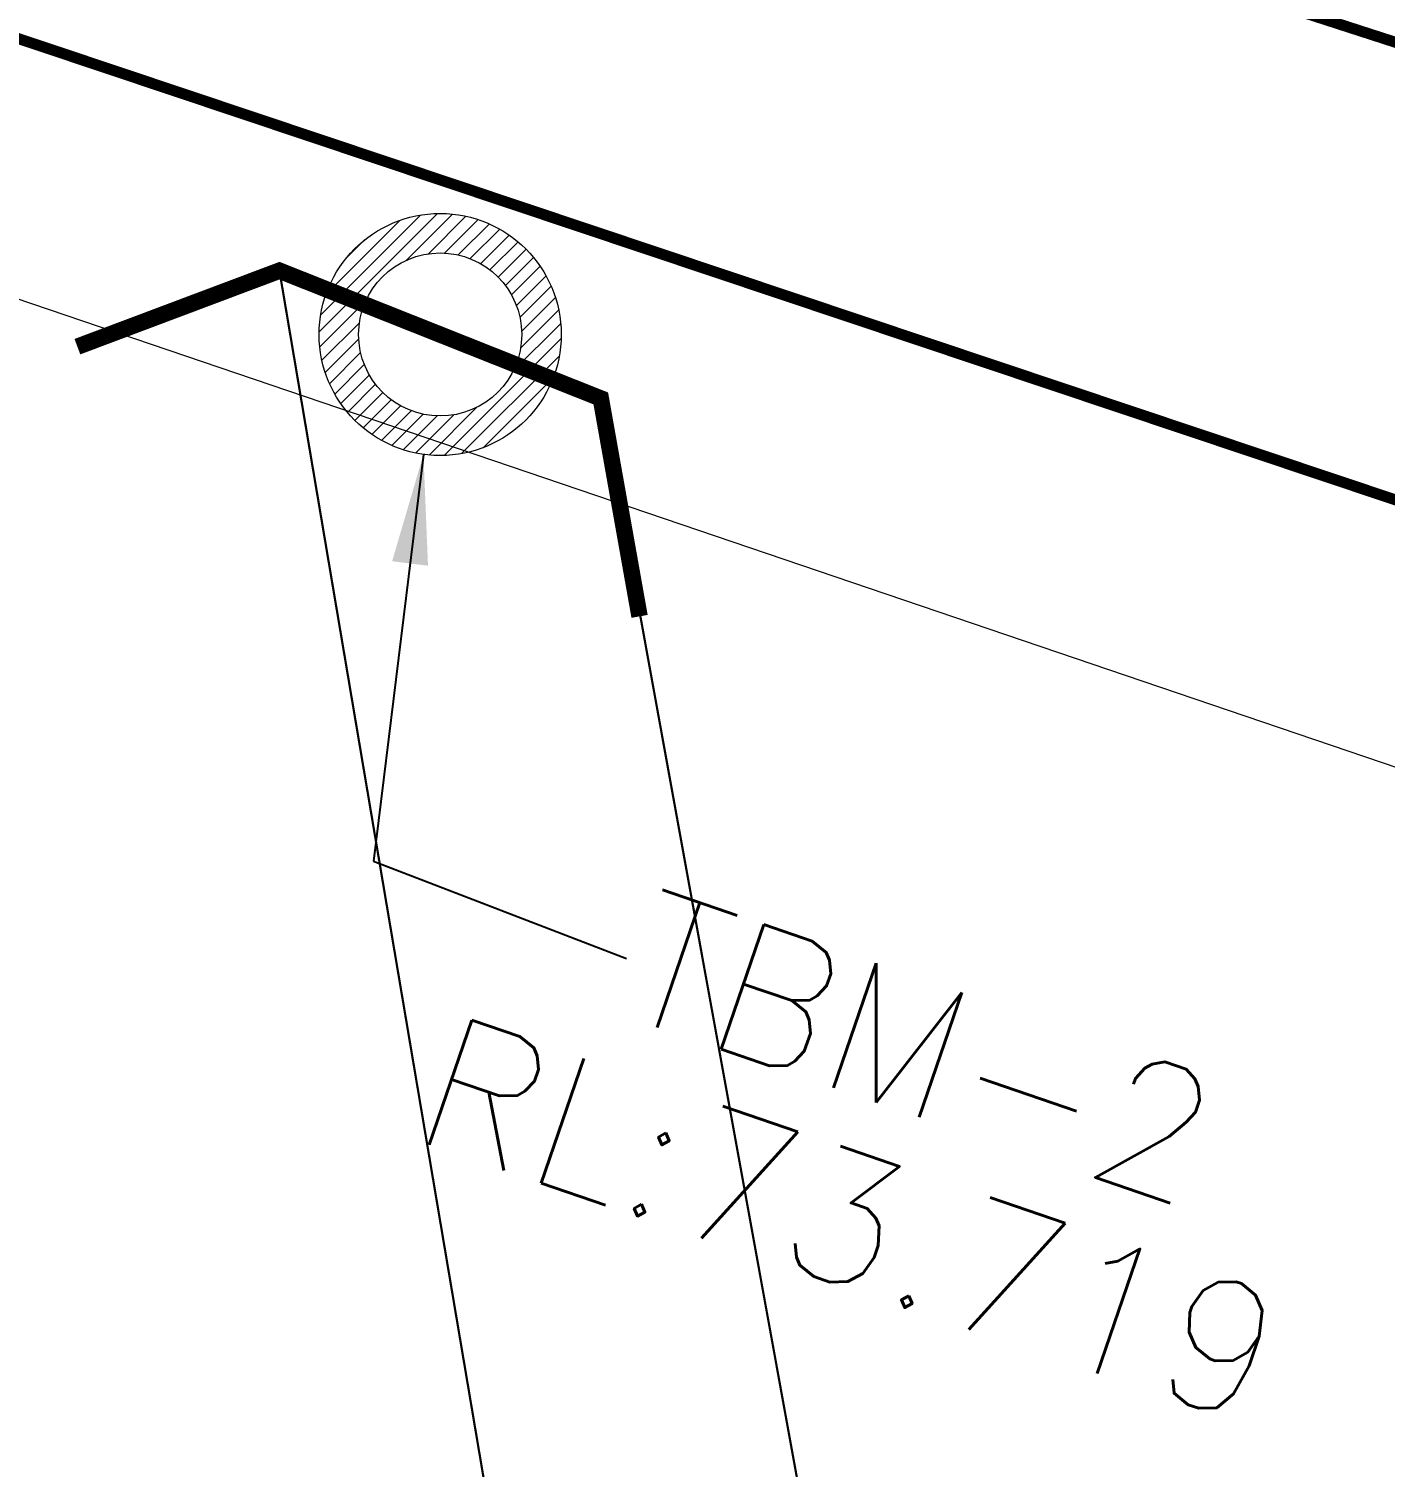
# Model space of a CAD drawing. Header units: inches. Extents: x 350994 to 353538, y 1581369 to 1583842.
# Drawn here: x 351341.52 to 351353.87, y 1583207.79 to 1583220.89 of the extents above; entities that cross this region are included whole.
import ezdxf
from ezdxf.enums import TextEntityAlignment as Align

# ---------------------------------------------------------------- set-up
doc = ezdxf.new("R2010")
doc.units = ezdxf.units.IN
doc.header["$MEASUREMENT"] = 0
doc.linetypes.add('1', pattern=[0])
doc.linetypes.add('DASHDOTX2', pattern=[2, 1, -0.5, 0, -0.5])
for name, color, linetype in [('BULDING', 5, '1'), ('CULVERT', 255, '1'), ('EP TF', 5, 'Continuous'), ("ROAD'S", 1, '1')]:
    doc.layers.add(name, color=color, linetype=linetype)
doc.styles.add('ROMANS', font='ROMANS.shx')
doc.styles.get("Standard").update_dxf_attribs({"font": 'arial.ttf'})
doc.linetypes.add('SILT_FENCE', pattern='A,0.5,-0.2,["EP",Standard,S=0.1,R=0,X=-0.1,Y=-0.05],-0.2', length=0.9)
doc.dimstyles.get("Standard").update_dxf_attribs({"dimtxt": 0.18, "dimasz": 0.18, "dimexe": 0.18, "dimexo": 0.0625, "dimgap": 0.09, "dimtad": 0, "dimtih": 1, "dimtoh": 1, "dimdec": 4, "dimzin": 0, "dimdsep": 46, "dimtxsty": 'Standard', "dimcen": 0.09, "dimadec": 0, "dimazin": 0, "dimtfac": 1, "dimtdec": 4, "dimtofl": 0, "dimtmove": 0, "dimatfit": 3, "dimfxl": 0, "dimtolj": 1, "dimtzin": 0, "dimarcsym": 0})

msp = doc.modelspace()

# ---------------------------------------------------------------- hatches: boundary and pattern name
at = {"lineweight": 5}
h = msp.add_hatch(dxfattribs=at)
h.set_pattern_fill('ANSI31', color=0, scale=0.8, style=0)
h.set_pattern_definition([(45, (70270.23994, 316645.94801), (-0.070710678119, 0.070710678119), [])])
edge = h.paths.add_edge_path(flags=16)
edge.add_arc((351345.263, 1583218.103), 0.742, 0, 360)
edge = h.paths.add_edge_path()
edge.add_arc((351345.263, 1583218.103), 1.102, 0, 360)

# ---------------------------------------------------------------- linework, layer by layer
at = {"color": 0, "lineweight": 5}
for radius in [1.102, 0.742]:
    msp.add_circle((351345.263, 1583218.103), radius, dxfattribs=at)
at = {"layer": 'CULVERT', "color": 250, "lineweight": 5, "const_width": 0.15}
msp.add_lwpolyline([(351347.078, 1583215.537), (351346.725, 1583217.521), (351343.8, 1583218.684), (351341.961, 1583217.992)], dxfattribs=at)
at = {"layer": 'CULVERT', "color": 250, "linetype": 'DASHDOTX2', "lineweight": 5, "ltscale": 2, "const_width": 0.02}
for points in [[(351356.184, 1583145.439), (351343.8, 1583218.684)], [(351360.055, 1583144.157), (351346.725, 1583217.521)]]:
    msp.add_lwpolyline(points, dxfattribs=at)
at = {"layer": 'EP TF', "color": 252, "linetype": 'SILT_FENCE', "lineweight": 5, "ltscale": 6, "elevation": 97.614}
msp.add_lwpolyline([(352025.499, 1582984.555), (352013.883, 1582988.032), (351986.12, 1582998.117), (351951.915, 1583009.746), (351876.576, 1583035.217), (351840.261, 1583047.696), (351802.673, 1583060.544), (351762.275, 1583074.103), (351725.054, 1583086.642), (351691.929, 1583098.187), (351553.178, 1583146.847), (351517.646, 1583158.694), (351492.809, 1583167.263), (351468.143, 1583175.612), (351443.067, 1583184.115), (351416.279, 1583193.103), (351390.959, 1583201.595), (351371.294, 1583208.271), (351334.549, 1583220.761)], dxfattribs=at)
at = {"layer": "ROAD'S", "lineweight": 5, "const_width": 0.1}
for points in [[(351366.752, 1583221.866), (351361.472, 1583218.331), (351332.218, 1583227.799)], [(351304.091, 1583161.22), (351297.751, 1583162.377), (351314.025, 1583219.946), (351316.602, 1583223.393), (351320.614, 1583225.647), (351331.388, 1583224.159), (351392.046, 1583203.837)]]:
    msp.add_lwpolyline(points, dxfattribs=at)

# ---------------------------------------------------------------- texts
at = {"layer": 'BULDING', "color": 0, "linetype": 'Continuous', "lineweight": 9, "style": 'ROMANS'}
for s, p in [('TBM-2', (351349.646, 1583211.605)), ('RL:73.719', (351349.005, 1583210.045))]:
    msp.add_text(s, height=1.2, rotation=341.0931, dxfattribs=at).set_placement(p, align=Align.MIDDLE_CENTER)

# ---------------------------------------------------------------- leaders
at = {"color": 0, "lineweight": 5}
msp.add_leader([(351345.111, 1583217.011), (351344.656, 1583213.308), (351346.959, 1583212.422)], dimstyle='Standard', override={"dimasz": 1, "dimgap": 0.09, "dimtad": 0}, dxfattribs=at)

doc.saveas('drawing.dxf')
